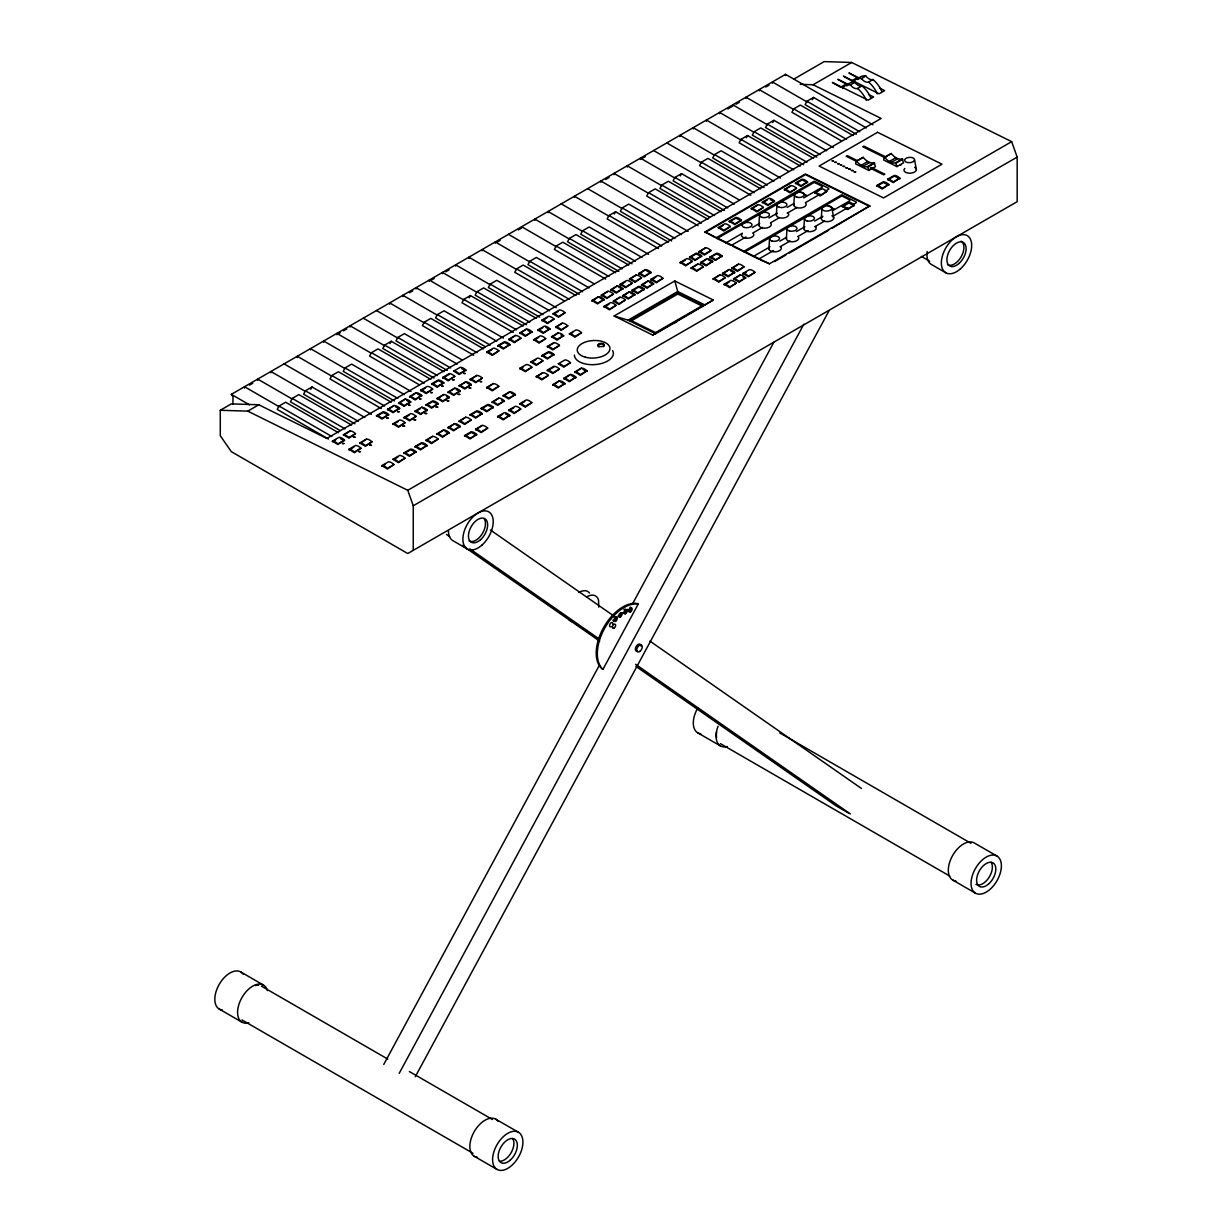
<?xml version="1.0" encoding="UTF-8"?>
<svg xmlns="http://www.w3.org/2000/svg" width="1232" height="1232" viewBox="0 0 1232 1232"><rect width="100%" height="100%" fill="white"/><g stroke="black" fill="none" stroke-linecap="round" stroke-linejoin="round"><path stroke-width="1.5" d="M758.85 225.102L759.513 215.184M768.891 248.787L769.538 238.869M776.314 215.015L776.961 205.097M786.355 238.7L787.002 228.782M793.778 204.943L794.424 195.026M803.803 228.628L804.465 218.711M821.267 218.541L821.929 208.624M598.737 607.114L598.536 600.046A17.125 9.887 -60 0 0 586.571 596.996M856.009 160.899L855.655 163.902L868.853 170.447L875.459 166.628L874.166 162.793A14.168 8.177 60 0 1 869.746 162.47L867.821 161.5A14.168 8.177 60 0 1 863.17 157.342L856.548 161.161A14.168 8.177 60 0 0 861.199 165.319L863.139 166.289A14.168 8.177 60 0 0 867.559 166.613L868.853 170.447M884.099 157.065L883.744 160.068L896.942 166.613L903.549 162.793L902.255 158.959A14.168 8.177 60 0 1 897.851 158.635L895.91 157.665A14.168 8.177 60 0 1 891.26 153.507L884.638 157.326A14.168 8.177 60 0 0 889.288 161.484L891.229 162.455A14.168 8.177 60 0 0 895.649 162.778L896.942 166.613M338.415 432.678L285.639 402.217L279.048 406.021L277.215 409.424L328.497 439.039M351.613 425.071L298.837 394.594L292.246 398.413L290.413 401.801L340.032 430.461M364.811 417.448L312.035 386.971L305.444 390.79L303.611 394.194L354.893 423.793M310.818 389.25L312.035 386.971M391.206 402.202L338.43 371.741L331.839 375.544L330.007 378.948L381.289 408.547M404.404 394.594L351.628 364.118L345.037 367.921L343.204 371.325L394.486 400.939M430.8 379.348L378.024 348.887L371.433 352.691L369.6 356.094L419.219 384.738M443.997 371.725L391.222 341.264L384.63 345.068L382.798 348.471L434.08 378.07M390.005 343.528L391.222 341.264M457.195 364.102L404.419 333.641L397.813 337.445L395.996 340.848L447.278 370.462M483.591 348.872L430.815 318.395L424.208 322.214L422.391 325.618L473.658 355.216M496.789 341.249L444.013 310.787L437.406 314.591L435.589 317.995L485.208 346.639M523.184 326.018L470.408 295.541L463.802 299.361L461.985 302.749L513.251 332.363M469.192 297.805L470.408 295.541M536.382 318.395L483.606 287.918L477 291.738L475.167 295.141L526.449 324.74M549.58 310.772L496.804 280.311L490.197 284.115L488.365 287.518L539.647 317.117M575.96 295.541L523.2 265.065L516.593 268.884L514.76 272.272L564.395 300.931M589.158 287.918L536.397 257.442L529.791 261.261L527.958 264.664L579.24 294.263M615.553 272.672L562.793 242.211L556.186 246.015L554.354 249.418L605.636 279.033M628.751 265.065L575.991 234.588L569.384 238.392L567.552 241.795L618.834 271.41M641.949 257.442L589.173 226.965L582.582 230.784L580.749 234.188L632.031 263.787M668.345 242.196L615.569 211.735L608.978 215.538L607.145 218.942L658.427 248.541M614.352 213.998L615.569 211.735M681.542 234.573L628.767 204.112L622.175 207.915L620.343 211.319L671.625 240.933M707.938 219.342L655.162 188.881L648.571 192.685L646.738 196.088L698.02 225.687M721.136 211.719L668.36 181.258L661.769 185.062L659.936 188.465L709.555 217.109M734.334 204.096L681.558 173.635L674.967 177.439L673.134 180.842L724.416 210.456M680.341 175.899L681.558 173.635M760.729 188.866L707.953 158.389L701.362 162.208L699.53 165.612L750.812 195.21M773.927 181.243L721.151 150.781L714.56 154.585L712.727 157.989L764.009 187.587M800.323 166.012L747.547 135.535L740.956 139.355L739.123 142.743L788.742 171.402M746.33 137.799L747.547 135.535M813.52 158.389L760.745 127.912L754.153 131.732L752.321 135.135L803.603 164.734M826.718 150.766L773.942 120.305L767.336 124.109L765.519 127.512L816.801 157.111M772.726 122.569L773.942 120.305M853.114 135.535L800.338 105.059L793.731 108.863L791.914 112.266L841.533 140.925M866.312 127.912L813.536 97.436L806.929 101.255L805.112 104.658L856.379 134.257M812.319 99.715L813.536 97.436M383.753 1064.463L599.322 665.342M628.551 611.226L630.384 607.853M632.216 604.465L773.804 342.342M602.956 669.361L638.191 604.111L637.083 603.48A37.668 21.745 -60 0 0 603.126 628.428A37.668 21.745 -60 0 0 601.847 668.714L602.956 669.361A37.668 21.745 -60 0 1 604.234 629.059A37.668 21.745 -60 0 1 638.191 604.111M399.183 1073.38L803.849 324.185M415.307 1076.706L829.121 310.603M657.257 332.825L713.297 300.007L674.797 280.958L614.137 315.977L652.637 335.027L655.609 333.78L628.104 320.166L614.137 315.977M232.956 404.219L232.956 396.581L231.308 394.348L785.585 74.336L872.918 124.755M249.449 385.139L252.745 383.244M340.186 332.763L336.875 334.673L336.875 333.395L371.479 353.368M343.482 330.854L346.777 328.944M409.471 292.754L412.766 290.86M430.907 280.372L434.203 278.478M445.753 271.81L449.064 269.9M496.896 242.288L500.192 240.379M518.349 229.907L521.644 227.997L521.644 226.719L556.248 246.693M605.774 179.425L609.07 177.516M645.368 156.556L640.409 159.421L640.409 158.143L675.013 178.116M727.85 108.94L732.794 106.091M736.089 104.181L739.4 102.271M765.796 87.041L769.091 85.131M793.624 79.248L824.177 61.6L851.682 62.478L1011.672 141.649L1017.17 157.095L1017.17 201.678L407.746 553.522L231.308 451.651L220.282 435.728L220.282 410.271L231.308 403.896L258.797 404.774L326.865 438.453L881.157 118.441L813.089 84.762L800.246 84.346M220.282 410.271L247.771 411.134L258.797 404.774M813.089 84.762L851.682 62.478M842.519 88.473A19.496 11.257 60 0 1 850.403 84.946L854.823 82.405A8.947 5.159 60 0 0 861.938 85.917A19.496 11.257 60 0 1 870.747 97.713M853.545 82.113A19.496 11.257 60 0 1 861.43 78.586L865.85 76.03A8.947 5.159 60 0 0 872.964 79.556A19.496 11.257 60 0 1 881.773 91.353M850.403 84.946A8.947 5.159 60 0 0 857.518 88.473L861.938 85.917M861.43 78.586A8.947 5.159 60 0 0 868.56 82.097L872.964 79.556M332.378 441.133L339 437.314A10.133 5.852 60 0 1 344.498 440.024L337.922 444.506L332.378 441.133A10.133 5.852 60 0 1 337.876 443.859L344.498 440.024M343.405 434.757L350.027 430.938A10.133 5.852 60 0 1 355.524 433.664L348.949 438.145L343.405 434.757A10.133 5.852 60 0 1 348.902 437.483L355.524 433.664M376.499 415.661L383.106 411.842A10.133 5.852 60 0 1 388.604 414.568L382.028 419.034L376.499 415.661A10.133 5.852 60 0 1 381.997 418.387L388.604 414.568M387.526 409.301L394.132 405.482A10.133 5.852 60 0 1 399.63 408.192L393.054 412.674L387.526 409.301A10.133 5.852 60 0 1 393.023 412.012L399.63 408.192M398.552 402.926L405.159 399.106A10.133 5.852 60 0 1 410.672 401.832L404.081 406.314L398.552 402.926A10.133 5.852 60 0 1 404.05 405.651L410.672 401.832M409.578 396.565L416.185 392.746A10.133 5.852 60 0 1 421.698 395.457L415.122 399.938L409.578 396.565A10.133 5.852 60 0 1 415.076 399.276L421.698 395.457M420.605 390.19L427.227 386.371A10.133 5.852 60 0 1 432.725 389.096L426.149 393.578L420.605 390.19A10.133 5.852 60 0 1 426.103 392.916L432.725 389.096M431.631 383.83L438.253 380.01A10.133 5.852 60 0 1 443.751 382.736L437.175 387.202L431.631 383.83A10.133 5.852 60 0 1 437.129 386.555L443.751 382.736M442.658 377.454L449.28 373.635A10.133 5.852 60 0 1 454.777 376.361L448.202 380.842L442.658 377.454A10.133 5.852 60 0 1 448.155 380.18L454.777 376.361M453.684 371.094L460.306 367.275A10.133 5.852 60 0 1 465.804 370L459.228 374.466L453.684 371.094A10.133 5.852 60 0 1 459.182 373.82L465.804 370M486.763 351.998L493.385 348.179A10.133 5.852 60 0 1 498.883 350.889L492.307 355.37L486.763 351.998A10.133 5.852 60 0 1 492.276 354.708L498.883 350.889M497.805 345.622L504.412 341.803A10.133 5.852 60 0 1 509.909 344.529L503.334 349.01L497.805 345.622A10.133 5.852 60 0 1 503.303 348.348L509.909 344.529M508.831 339.262L515.438 335.443A10.133 5.852 60 0 1 520.936 338.169L514.36 342.635L508.831 339.262A10.133 5.852 60 0 1 514.329 341.988L520.936 338.169M519.858 332.886L526.464 329.067A10.133 5.852 60 0 1 531.978 331.793L525.386 336.274L519.858 332.886A10.133 5.852 60 0 1 525.356 335.612L531.978 331.793M541.911 320.166L548.533 316.331A10.133 5.852 60 0 1 554.03 319.057L547.455 323.539L541.911 320.166A10.133 5.852 60 0 1 547.408 322.876L554.03 319.057M552.937 313.79L559.559 309.971A10.133 5.852 60 0 1 565.057 312.697L558.481 317.178L552.937 313.79A10.133 5.852 60 0 1 558.435 316.516L565.057 312.697M332.424 441.78L335.735 439.87M343.451 435.42L350.027 430.938M376.53 416.324L383.152 412.504L388.65 415.215M387.556 409.948L394.132 405.482M398.583 403.588L405.159 399.106M409.609 397.212L416.185 392.746M420.636 390.852L425.61 387.988M431.677 384.492L438.284 380.673L443.782 383.383M442.704 378.116L449.31 374.297M486.809 352.645L491.768 349.78M497.836 346.284L504.458 342.465L509.956 345.191M508.862 339.924L515.438 335.443M519.889 333.549L526.464 329.067M541.957 320.813L546.916 317.948M554.631 313.498L557.942 311.588M714.375 237.191L705.027 231.924L805.374 173.989L869.807 205.867L832 228.367M705.058 232.586L805.42 174.636L869.838 206.529M537.753 329.93L544.375 326.11A10.133 5.852 60 0 1 549.872 328.836L543.297 333.302L537.753 329.93A10.133 5.852 60 0 1 543.25 332.655L549.872 328.836M537.799 330.592L542.758 327.727M591.961 300.516L598.583 296.696A10.133 5.852 60 0 1 604.08 299.422L597.505 303.904L591.961 300.516A10.133 5.852 60 0 1 597.458 303.241L604.08 299.422M601.339 295.11L607.946 291.291A10.133 5.852 60 0 1 613.444 294.017L606.868 298.483L601.339 295.11A10.133 5.852 60 0 1 606.837 297.836L613.444 294.017M610.702 289.689L617.324 285.87A10.133 5.852 60 0 1 622.822 288.596L616.246 293.077L610.702 289.689A10.133 5.852 60 0 1 616.2 292.415L622.822 288.596M620.081 284.284L626.703 280.465A10.133 5.852 60 0 1 632.201 283.191L625.625 287.672L620.081 284.284A10.133 5.852 60 0 1 625.579 287.01L632.201 283.191M629.46 278.879L636.066 275.059A10.133 5.852 60 0 1 641.564 277.77L634.988 282.251L629.46 278.879A10.133 5.852 60 0 1 634.957 281.589L641.564 277.77M638.823 273.458L645.445 269.639A10.133 5.852 60 0 1 650.943 272.364L644.367 276.846L638.823 273.458A10.133 5.852 60 0 1 644.321 276.184L650.943 272.364M718.225 227.612L724.847 223.793A10.133 5.852 60 0 1 730.345 226.519L723.769 231L718.225 227.612A10.133 5.852 60 0 1 723.723 230.338L730.345 226.519M729.252 221.252L735.874 217.433A10.133 5.852 60 0 1 741.371 220.158L734.796 224.624L729.252 221.252A10.133 5.852 60 0 1 734.749 223.978L741.371 220.158M751.304 208.516L757.926 204.697A10.133 5.852 60 0 1 763.424 207.423L756.848 211.904L751.304 208.516A10.133 5.852 60 0 1 756.818 211.242L763.424 207.423M762.346 202.156L768.953 198.337A10.133 5.852 60 0 1 774.451 201.047L767.875 205.528L762.346 202.156A10.133 5.852 60 0 1 767.844 204.866L774.451 201.047M784.399 189.42L791.006 185.601A10.133 5.852 60 0 1 796.519 188.311L789.928 192.793L784.399 189.42A10.133 5.852 60 0 1 789.897 192.146L796.519 188.311M795.425 183.044L802.032 179.225A10.133 5.852 60 0 1 807.545 181.951L800.969 186.432L795.425 183.044A10.133 5.852 60 0 1 800.923 185.77L807.545 181.951M591.991 301.178L598.583 296.696M601.37 295.772L607.946 291.291M610.749 290.352L617.324 285.87M620.112 284.946L625.086 282.082M629.49 279.525L636.066 275.059M638.869 274.12L645.445 269.639M719.919 227.319L723.23 225.41M729.298 221.914L735.904 218.095L741.418 220.805M751.351 209.178L757.926 204.697M762.377 202.803L767.336 199.938M784.43 190.082L791.006 185.601M795.456 183.707L802.078 179.887L807.576 182.613M533.61 339.693L540.217 335.874A10.133 5.852 60 0 1 545.714 338.6L539.139 343.081L533.61 339.693A10.133 5.852 60 0 1 539.108 342.419L545.714 338.6M555.663 326.957L562.269 323.138A10.133 5.852 60 0 1 567.783 325.864L561.191 330.345L555.663 326.957A10.133 5.852 60 0 1 561.161 329.683L567.783 325.864M533.641 340.355L538.6 337.491M555.694 327.62L562.269 323.138M348.887 449.295L355.494 445.476A10.133 5.852 60 0 1 360.991 448.202L354.416 452.668L348.887 449.295A10.133 5.852 60 0 1 354.385 452.021L360.991 448.202M359.913 442.935L366.52 439.1A10.133 5.852 60 0 1 372.018 441.826L365.442 446.307L359.913 442.935A10.133 5.852 60 0 1 365.411 445.645L372.018 441.826M392.993 423.823L399.615 420.004A10.133 5.852 60 0 1 405.112 422.73L398.537 427.211L392.993 423.823A10.133 5.852 60 0 1 398.49 426.549L405.112 422.73M404.019 417.463L410.641 413.644A10.133 5.852 60 0 1 416.139 416.354L409.563 420.836L404.019 417.463A10.133 5.852 60 0 1 409.517 420.189L416.139 416.354M415.045 411.088L421.667 407.268A10.133 5.852 60 0 1 427.165 409.994L420.589 414.476L415.045 411.088A10.133 5.852 60 0 1 420.543 413.813L427.165 409.994M426.072 404.727L432.694 400.908A10.133 5.852 60 0 1 438.192 403.634L431.616 408.1L426.072 404.727A10.133 5.852 60 0 1 431.57 407.453L438.192 403.634M437.098 398.367L443.72 394.533A10.133 5.852 60 0 1 449.218 397.258L442.642 401.74L437.098 398.367A10.133 5.852 60 0 1 442.596 401.078L449.218 397.258M448.125 391.992L454.747 388.172A10.133 5.852 60 0 1 460.244 390.898L453.669 395.38L448.125 391.992A10.133 5.852 60 0 1 453.638 394.717L460.244 390.898M459.166 385.631L465.773 381.812A10.133 5.852 60 0 1 471.271 384.523L464.695 389.004L459.166 385.631A10.133 5.852 60 0 1 464.664 388.342L471.271 384.523M470.193 379.256L476.799 375.437A10.133 5.852 60 0 1 482.297 378.162L475.721 382.644L470.193 379.256A10.133 5.852 60 0 1 475.691 381.982L482.297 378.162M348.918 449.957L353.877 447.093M359.944 443.582L366.52 439.1M393.039 424.486L397.998 421.621M404.065 418.125L409.024 415.246M415.092 411.75L420.05 408.885M426.118 405.39L432.725 401.57L438.238 404.281M437.144 399.014L443.72 394.533M448.171 392.654L454.747 388.172M459.197 386.278L465.773 381.812M470.224 379.918L476.799 375.437M717.024 238.5L798.028 192.331M551.505 336.736L558.127 332.917A10.133 5.852 60 0 1 563.625 335.628L557.049 340.109L551.505 336.736A10.133 5.852 60 0 1 557.003 339.447L563.625 335.628M603.957 306.445L610.579 302.625A10.133 5.852 60 0 1 616.077 305.351L609.501 309.833L603.957 306.445A10.133 5.852 60 0 1 609.455 309.17L616.077 305.351M613.336 301.039L619.958 297.22A10.133 5.852 60 0 1 625.456 299.93L618.88 304.412L613.336 301.039A10.133 5.852 60 0 1 618.834 303.765L625.456 299.93M622.714 295.618L629.321 291.799A10.133 5.852 60 0 1 634.819 294.525L628.243 299.006L622.714 295.618A10.133 5.852 60 0 1 628.212 298.344L634.819 294.525M632.078 290.213L638.7 286.394A10.133 5.852 60 0 1 644.197 289.12L637.622 293.586L632.078 290.213A10.133 5.852 60 0 1 637.575 292.939L644.197 289.12M641.456 284.808L648.078 280.988A10.133 5.852 60 0 1 653.576 283.699L647 288.18L641.456 284.808A10.133 5.852 60 0 1 646.954 287.518L653.576 283.699M650.835 279.387L657.441 275.568A10.133 5.852 60 0 1 662.939 278.293L656.363 282.775L650.835 279.387A10.133 5.852 60 0 1 656.333 282.113L662.939 278.293M680.156 262.462L686.763 258.628A10.133 5.852 60 0 1 692.276 261.353L685.7 265.835L680.156 262.462A10.133 5.852 60 0 1 685.654 265.173L692.276 261.353M689.535 257.041L696.142 253.222A10.133 5.852 60 0 1 701.639 255.948L695.064 260.429L689.535 257.041A10.133 5.852 60 0 1 695.033 259.767L701.639 255.948M698.898 251.636L705.52 247.817A10.133 5.852 60 0 1 711.018 250.527L704.442 255.009L698.898 251.636A10.133 5.852 60 0 1 704.396 254.346L711.018 250.527M856.548 161.161L863.17 157.342M551.551 337.383L558.127 332.917M604.003 307.107L608.962 304.242M613.367 301.701L619.958 297.22M622.745 296.281L629.321 291.799M632.124 290.875L638.73 287.056L644.244 289.766M641.502 285.454L648.078 280.988M650.866 280.049L655.824 277.185M680.187 263.109L685.161 260.245M689.566 257.704L696.188 253.884L701.686 256.61M698.944 252.283L705.52 247.817M805.728 196.134L806.837 195.503L798.967 191.237L815.353 181.735L814.26 181.181L715.931 237.961L731.192 245.507L746.022 236.944M725.833 242.858L742.403 233.279M752.352 227.55L758.974 223.716M768.922 217.972L777.207 213.198M787.156 207.453L793.778 203.619M803.726 197.89L821.96 187.356A1.648 0.878 -3.4 0 0 821.96 186.171L814.799 182.644L815.907 181.997L828.428 188.188A1.663 0.893 -3.4 0 1 828.412 189.374L825.117 191.283M547.347 346.5L553.969 342.681A10.133 5.852 60 0 1 559.467 345.407L552.891 349.888L547.347 346.5A10.133 5.852 60 0 1 552.86 349.226L559.467 345.407M569.415 333.764L576.022 329.945A10.133 5.852 60 0 1 581.519 332.671L574.944 337.152L569.415 333.764A10.133 5.852 60 0 1 574.913 336.49L581.519 332.671M861.199 165.319L867.821 161.5M814.675 192.577L821.282 188.758A10.133 5.852 60 0 1 826.795 191.484L820.204 195.95L814.675 192.577A10.133 5.852 60 0 1 820.173 195.303L826.795 191.484M547.393 347.162L553.969 342.681M569.446 334.426L572.757 332.517M814.706 193.239L821.282 188.758M863.139 166.289L869.746 162.47M691.152 267.898L697.774 264.079A10.133 5.852 60 0 1 703.272 266.805L696.696 271.271L691.152 267.898A10.133 5.852 60 0 1 696.65 270.624L703.272 266.805M700.531 262.493L707.137 258.674A10.133 5.852 60 0 1 712.65 261.384L706.059 265.866L700.531 262.493A10.133 5.852 60 0 1 706.028 265.203L712.65 261.384M709.894 257.072L716.516 253.253A10.133 5.852 60 0 1 722.014 255.979L715.438 260.46L709.894 257.072A10.133 5.852 60 0 1 715.407 259.798L722.014 255.979M691.198 268.561L697.774 264.079M700.561 263.14L707.137 258.674M709.94 257.734L716.562 253.915L722.06 256.641M752.613 233.141L762.5 227.427M770.739 222.669L778.978 217.925M787.217 213.167L797.104 207.453M820.173 194.132L805.343 202.695A6.237 3.342 -3.4 0 1 800.8 207.946A6.237 3.342 -3.4 0 1 793.978 204.065M867.559 166.613L874.166 162.793M868.098 166.874L874.72 163.055M884.638 157.326L891.26 153.507M486.686 387.418L493.308 383.599A10.133 5.852 60 0 1 498.806 386.324L492.23 390.806L486.686 387.418A10.133 5.852 60 0 1 492.184 390.144L498.806 386.324M519.765 368.322L526.387 364.503A10.133 5.852 60 0 1 531.885 367.228L525.309 371.71L519.765 368.322A10.133 5.852 60 0 1 525.263 371.048L531.885 367.228M530.792 361.962L537.414 358.142A10.133 5.852 60 0 1 542.912 360.853L536.336 365.334L530.792 361.962A10.133 5.852 60 0 1 536.305 364.672L542.912 360.853M541.834 355.586L548.44 351.767A10.133 5.852 60 0 1 553.938 354.493L547.362 358.974L541.834 355.586A10.133 5.852 60 0 1 547.331 358.312L553.938 354.493M486.732 388.08L493.308 383.599M519.812 368.984L523.123 367.074M532.486 361.654L535.797 359.744M541.864 356.248L548.486 352.429L553.984 355.155M889.288 161.484L895.91 157.665M891.229 162.455L897.851 158.635M895.649 162.778L902.255 158.959M896.188 163.04L902.81 159.221M743.435 251.559L841.764 194.795L842.857 195.334L826.456 204.851L834.326 209.101L833.232 209.748M744.528 252.113L825.532 205.929M628.104 320.166L677.723 291.522L705.228 305.12M630.307 320.074L677.723 292.692L703.025 305.213L655.609 332.594L630.307 320.074L630.384 321.398L677.8 294.017L703.102 306.537M900.253 165.288L901.347 164.657M381.874 465.619L388.496 461.8A10.133 5.852 60 0 1 393.994 464.526L387.418 469.007L381.874 465.619A10.133 5.852 60 0 1 387.387 468.345L393.994 464.526M392.916 459.259L399.522 455.44A10.133 5.852 60 0 1 405.02 458.165L398.444 462.631L392.916 459.259A10.133 5.852 60 0 1 398.413 461.985L405.02 458.165M403.942 452.899L410.549 449.064A10.133 5.852 60 0 1 416.046 451.79L409.471 456.271L403.942 452.899A10.133 5.852 60 0 1 409.44 455.609L416.046 451.79M414.968 446.523L421.575 442.704A10.133 5.852 60 0 1 427.073 445.43L420.497 449.911L414.968 446.523A10.133 5.852 60 0 1 420.466 449.249L427.073 445.43M425.995 440.163L432.601 436.344A10.133 5.852 60 0 1 438.115 439.054L431.523 443.535L425.995 440.163A10.133 5.852 60 0 1 431.493 442.873L438.115 439.054M437.021 433.787L443.643 429.968A10.133 5.852 60 0 1 449.141 432.694L442.565 437.175L437.021 433.787A10.133 5.852 60 0 1 442.519 436.513L449.141 432.694M448.048 427.427L454.67 423.608A10.133 5.852 60 0 1 460.167 426.318L453.592 430.8L448.048 427.427A10.133 5.852 60 0 1 453.545 430.153L460.167 426.318M459.074 421.051L465.696 417.232A10.133 5.852 60 0 1 471.194 419.958L464.618 424.439L459.074 421.051A10.133 5.852 60 0 1 464.572 423.777L471.194 419.958M470.1 414.691L476.722 410.872A10.133 5.852 60 0 1 482.22 413.598L475.644 418.064L470.1 414.691A10.133 5.852 60 0 1 475.598 417.417L482.22 413.598M481.127 408.316L487.749 404.496A10.133 5.852 60 0 1 493.247 407.222L486.671 411.704L481.127 408.316A10.133 5.852 60 0 1 486.625 411.041L493.247 407.222M492.153 401.955L498.775 398.136A10.133 5.852 60 0 1 504.273 400.862L497.697 405.343L492.153 401.955A10.133 5.852 60 0 1 497.651 404.681L504.273 400.862M503.18 395.595L509.802 391.776A10.133 5.852 60 0 1 515.299 394.486L508.724 398.968L503.18 395.595A10.133 5.852 60 0 1 508.693 398.306L515.299 394.486M536.274 376.484L542.881 372.665A10.133 5.852 60 0 1 548.394 375.39L541.803 379.872L536.274 376.484A10.133 5.852 60 0 1 541.772 379.21L548.394 375.39M547.301 370.124L553.907 366.304A10.133 5.852 60 0 1 559.42 369.03L552.845 373.496L547.301 370.124A10.133 5.852 60 0 1 552.798 372.849L559.42 369.03M558.327 363.748L564.949 359.929A10.133 5.852 60 0 1 570.447 362.655L563.871 367.136L558.327 363.748A10.133 5.852 60 0 1 563.825 366.474L570.447 362.655M381.92 466.281L385.231 464.372M394.594 458.966L397.905 457.057M403.973 453.545L410.595 449.726L416.093 452.452M414.999 447.185L421.621 443.366L427.119 446.076M426.026 440.81L432.601 436.344M437.052 434.449L443.643 429.968M448.094 428.089L454.67 423.608M459.12 421.714L465.696 417.232M470.147 415.353L476.753 411.534L482.266 414.245M481.173 408.978L487.78 405.159L493.293 407.884M492.199 402.618L498.775 398.136M503.226 396.242L509.802 391.776M536.305 377.146L542.881 372.665M547.331 370.786L553.953 366.967M713.159 278.786L719.765 274.967A10.133 5.852 60 0 1 725.263 277.693L718.687 282.159L713.159 278.786A10.133 5.852 60 0 1 718.656 281.512L725.263 277.693M722.522 273.381L729.144 269.546A10.133 5.852 60 0 1 734.642 272.272L728.066 276.753L722.522 273.381A10.133 5.852 60 0 1 728.02 276.091L734.642 272.272M731.9 267.96L738.522 264.141A10.133 5.852 60 0 1 744.02 266.867L737.444 271.348L731.9 267.96A10.133 5.852 60 0 1 737.398 270.686L744.02 266.867M713.189 279.448L719.765 274.967M722.568 274.028L729.144 269.546M731.947 268.622L738.522 264.141M753.322 256.456L769.908 246.893M779.841 241.149L786.478 237.329M796.411 231.585L804.712 226.796M814.645 221.067L822.93 216.278M832.878 210.533L849.449 200.97A1.648 0.878 -3.4 0 0 849.449 199.784L842.303 196.242L843.412 195.611L855.917 201.802A1.663 0.893 -3.4 0 1 855.917 202.987L852.621 204.882M876.645 185.601L883.252 181.782A10.133 5.852 60 0 1 888.765 184.507L882.174 188.989L876.645 185.601A10.133 5.852 60 0 1 882.143 188.327L888.765 184.507M887.671 179.241L894.293 175.421A10.133 5.852 60 0 1 899.791 178.132L893.215 182.613L887.671 179.241A10.133 5.852 60 0 1 893.169 181.951L899.791 178.132M842.164 206.191L848.786 202.371A10.133 5.852 60 0 1 854.284 205.082L847.708 209.563L842.164 206.191A10.133 5.852 60 0 1 847.678 208.901L854.284 205.082M876.676 186.263L883.298 182.444L888.796 185.17M887.702 179.887L894.324 176.068L899.822 178.794M842.211 206.837L848.833 203.018L854.33 205.744M773.527 250.558L758.696 259.12L732.717 246.261M780.118 246.754L790.005 241.041M798.244 236.282L808.13 230.569M814.722 226.765L824.608 221.067M832.847 216.308L847.678 207.746M724.154 284.222L730.776 280.403A10.133 5.852 60 0 1 736.274 283.129L729.698 287.61L724.154 284.222A10.133 5.852 60 0 1 729.652 286.948L736.274 283.129M733.533 278.817L740.139 274.998A10.133 5.852 60 0 1 745.637 277.724L739.061 282.19L733.533 278.817A10.133 5.852 60 0 1 739.031 281.543L745.637 277.724M742.896 273.412L749.518 269.592A10.133 5.852 60 0 1 755.016 272.303L748.44 276.784L742.896 273.412A10.133 5.852 60 0 1 748.394 276.122L755.016 272.303M724.185 284.885L729.159 282.02M733.564 279.479L740.139 274.998M742.942 274.058L746.253 272.149M464.541 435.589L471.163 431.77A10.133 5.852 60 0 1 476.661 434.496L470.085 438.962L464.541 435.589A10.133 5.852 60 0 1 470.054 438.315L476.661 434.496M475.567 429.229L482.189 425.41A10.133 5.852 60 0 1 487.687 428.12L481.111 432.601L475.567 429.229A10.133 5.852 60 0 1 481.081 431.939L487.687 428.12M497.636 416.493L504.242 412.674A10.133 5.852 60 0 1 509.74 415.384L503.164 419.866L497.636 416.493A10.133 5.852 60 0 1 503.133 419.203L509.74 415.384M508.662 410.117L515.269 406.298A10.133 5.852 60 0 1 520.782 409.024L514.191 413.505L508.662 410.117A10.133 5.852 60 0 1 514.16 412.843L520.782 409.024M519.688 403.757L526.31 399.938A10.133 5.852 60 0 1 531.808 402.664L525.232 407.13L519.688 403.757A10.133 5.852 60 0 1 525.186 406.483L531.808 402.664M552.768 384.661L559.39 380.827A10.133 5.852 60 0 1 564.887 383.552L558.312 388.034L552.768 384.661A10.133 5.852 60 0 1 558.265 387.372L564.887 383.552M563.794 378.286L570.416 374.466A10.133 5.852 60 0 1 575.914 377.192L569.338 381.674L563.794 378.286A10.133 5.852 60 0 1 569.292 381.011L575.914 377.192M574.82 371.925L581.442 368.106A10.133 5.852 60 0 1 586.94 370.817L580.364 375.298L574.82 371.925A10.133 5.852 60 0 1 580.318 374.636L586.94 370.817M464.587 436.251L471.209 432.432L476.707 435.142M475.614 429.876L482.189 425.41M497.666 417.14L502.625 414.275M508.693 410.78L513.667 407.915M521.382 403.465L524.693 401.54M552.814 385.308L559.39 380.827M563.84 378.948L570.416 374.466M574.867 372.572L581.442 368.106M705.027 231.924L769.446 263.802L869.807 205.867M774.42 261.615L785.939 254.962M789.235 253.068L828.705 230.261M652.637 335.027L713.297 300.007M673.673 323.523L676.938 321.644M247.771 411.134L407.761 490.305L1011.672 141.649M413.259 550.334L413.259 505.767L1017.17 157.095M859.12 77.986L848.91 72.919L857.149 77.693L851.635 80.865L843.396 76.107L879.14 93.801L884.653 90.614L879.54 88.088M848.093 84.346L837.883 79.295L846.122 84.053L840.609 87.241L832.37 82.467L868.113 100.162L873.627 96.989L868.514 94.448M886.024 157.065L863.878 146.1L862.77 146.747L884.915 157.696M857.549 160.714L847.339 155.663L846.23 156.295L856.456 161.346M871.178 167.46L884.807 174.205L883.698 174.836L870.085 168.091M770.37 199.676L774.497 201.709M760.236 259.875L769.446 263.802M708.554 259.998L712.681 262.046M730.561 270.886L734.688 272.934M742.927 277.015L745.683 278.37M646.862 270.978L650.989 273.027M649.48 282.313L653.607 284.361M618.741 287.21L622.868 289.258M630.738 293.139L634.865 295.187M599.984 298.036L604.111 300.084M545.791 327.45L549.919 329.483M560.914 334.935L563.655 336.29M527.881 330.407L532.008 332.455M582.859 369.446L586.986 371.479M571.833 375.806L575.96 377.839M560.806 382.166L564.918 384.215M461.723 368.614L465.85 370.647M511.218 393.1L515.346 395.149M467.19 383.137L471.317 385.185M501.563 400.154L504.319 401.509M456.163 389.512L460.291 391.545M505.659 414.014L509.786 416.046M446.508 396.565L449.264 397.921M417.602 394.086L421.729 396.119M406.575 400.446L410.703 402.494M427.211 410.656L421.667 407.268M456.071 424.948L460.198 426.98M395.549 406.806L399.676 408.855M445.045 431.308L449.172 433.356M340.417 438.654L344.544 440.686M806.929 101.255L859.705 131.716M806.991 101.933L772.387 81.959L772.387 83.222M793.731 108.863L846.507 139.339M793.793 109.556L759.189 89.566L759.189 90.845M833.325 147.609L745.991 97.189L745.991 98.468M767.336 124.109L820.112 154.57M732.794 104.812L767.397 124.786M754.153 131.732L806.914 162.193M754.2 132.409L719.596 112.435L719.596 113.698M740.956 139.355L793.716 169.816M741.002 140.032L706.398 120.043L706.398 121.321M921.397 256.441L929.667 261.215M945.791 272.765L931.346 264.433A21.437 12.382 -60 0 1 927.142 251.436M780.534 178.086L693.2 127.666L693.2 128.944M714.56 154.585L767.32 185.062M714.606 155.263L680.002 135.289L680.002 136.567M701.362 162.208L754.123 192.669M666.805 142.912L701.408 162.886M653.607 150.52L739.292 200M674.967 177.439L727.742 207.915M661.769 185.062L714.545 215.538M661.815 185.739L627.227 165.766L627.227 167.044M648.571 192.685L701.347 223.146M648.617 193.362L614.029 173.389L614.029 174.651M688.149 231.416L600.831 181.012L600.831 182.274M622.175 207.915L674.951 238.392M587.633 188.619L622.222 208.608M608.978 215.538L661.753 246.015M609.039 216.216L574.435 196.242L574.435 197.52M561.238 203.865L648.556 254.285M582.582 230.784L635.358 261.246M582.644 231.462L548.04 211.488L548.04 212.751M569.384 238.392L622.16 268.869M569.446 239.085L534.842 219.096L534.842 220.374M556.186 246.015L608.962 276.492M508.446 234.342L594.117 283.807M529.791 261.261L582.567 291.722M529.852 261.939L495.249 241.965L495.249 243.228M516.593 268.884L569.369 299.345M516.655 269.562L482.051 249.572L482.051 250.851M556.186 307.615L468.853 257.195L468.853 258.474M490.197 284.115L542.973 314.591M490.259 284.792L455.655 264.818L455.655 266.097M477 291.738L529.775 322.199M477.061 292.415L442.457 272.441L442.457 273.704M463.802 299.361L516.578 329.822M463.863 300.038L429.26 280.049L429.26 281.327M503.395 338.092L416.062 287.672L416.062 288.95M437.406 314.591L490.182 345.068M437.468 315.269L402.864 295.295L402.864 296.573M424.208 322.214L476.984 352.675M424.27 322.892L389.666 302.918L389.666 304.181M376.468 310.541L462.154 360.006M397.813 337.445L450.589 367.921M363.271 318.149L397.874 338.138M384.63 345.068L437.391 375.544M384.677 345.745L350.073 325.772L350.073 327.05M371.433 352.691L424.193 383.152M411.011 391.422L323.677 341.018L323.677 342.28M345.037 367.921L397.797 398.398M345.083 368.614L310.479 348.625L310.479 349.903M331.839 375.544L384.6 406.021M331.885 376.222L297.282 356.248L297.282 357.526M284.084 363.871L371.417 414.291M305.444 390.79L358.219 421.252M305.49 391.468L270.886 371.494L270.886 372.757M292.246 398.413L345.022 428.875M292.292 399.091L257.704 379.102L257.704 380.38M279.048 406.021L331.824 436.498M279.094 406.699L244.506 386.725L244.506 388.003M231.308 394.348L249.434 404.804M467.328 549.01L452.883 540.663A21.437 12.382 -60 0 1 448.433 530.853M996.95 856.04A21.437 12.382 -60 0 0 971.571 878.539A21.437 12.382 -60 0 0 990.143 889.258A21.437 12.382 -60 0 0 996.95 856.04L974.204 842.919A21.437 12.382 -60 0 0 951.443 857.78A21.437 12.382 -60 0 0 955.893 881.034M779.81 732.932L970.939 843.289M848.771 813.197L836.42 806.067L635.928 666.404M720.427 743.666L949.78 876.091M697.743 732.824L720.489 745.961M952.752 880.064L975.498 893.185M240.717 971.925L263.463 985.061M495.726 1119.164L518.472 1132.285A21.437 12.382 -60 0 1 511.68 1165.503A21.437 12.382 -60 0 1 493.108 1154.784A21.437 12.382 -60 0 1 518.472 1132.285M261.446 986.139L387.757 1059.073M409.363 1071.547L492.461 1119.518M241.949 1019.911L472.98 1153.291M219.265 1009.07L242.011 1022.19M474.289 1156.294L497.035 1169.43M490.444 530.022L616.739 618.002M649.88 641.087L861.43 788.465M469.823 548.841L599.276 639.023M635.589 664.31L850.28 813.89M446.492 534.426L449.649 536.628M462.277 545.422L599.63 641.102M407.761 490.305L413.259 505.767M674.797 280.958L677.723 291.522M914.56 159.806A4.99 2.664 -3.4 0 1 907.091 162.424A4.99 2.664 -3.4 0 1 907.091 157.804A4.99 2.664 -3.4 0 1 914.56 159.806L916.408 169.616M831.893 208.208A4.99 2.664 -3.4 0 1 824.408 210.841A4.99 2.664 -3.4 0 1 824.424 206.206A4.99 2.664 -3.4 0 1 831.893 208.208L833.725 218.018M677.723 292.692L677.8 294.017M655.609 332.594L655.686 333.918M785.585 74.336L785.585 75.614M484.176 518.826A13.583 7.839 -60 0 1 481.712 534.596A13.583 7.839 -60 0 1 469.069 540.94M255.27 985.6A19.496 11.257 -60 0 1 258.597 985.261M477.431 1157.264A21.437 12.382 -60 0 1 474.289 1131.53A21.437 12.382 -60 0 1 498.144 1121.397M512.62 1138.522A13.583 7.839 -60 0 1 511.095 1152.782A13.583 7.839 -60 0 1 499.514 1161.237M248.818 1022.806A21.437 12.382 -60 0 1 242.011 997.443A21.437 12.382 -60 0 1 267.39 990.636M222.407 1010.04A21.437 12.382 -60 0 1 219.265 984.306A21.437 12.382 -60 0 1 243.12 974.158M716.593 737.398A19.496 11.257 -60 0 1 716.593 731.854M991.098 862.277A13.583 7.839 -60 0 1 988.618 878.046A13.583 7.839 -60 0 1 975.99 884.391M727.28 746.561A21.437 12.382 -60 0 1 718.071 726.218M700.885 733.795A21.437 12.382 -60 0 1 697.743 708.061M961.114 241.179A13.583 7.839 -60 0 1 961.114 256.857A13.583 7.839 -60 0 1 947.547 264.695M637.391 651.127A3.896 2.248 -60 0 1 635.389 648.648A3.896 2.248 -60 0 1 638.345 644.321A3.896 2.248 -60 0 1 640.871 646.045M573.481 621.929A17.125 9.887 -60 0 1 568.922 619.604M578.855 592.546A17.125 9.887 -60 0 1 589.512 593.008M578.64 625.733A17.125 9.887 -60 0 1 576.638 624.07M611.257 626.549A2.341 1.355 -60 0 1 609.563 625.502A2.341 1.355 -60 0 1 611.442 622.637A2.341 1.355 -60 0 1 612.828 624.177M614.029 617.17A2.341 1.355 -60 0 1 616.062 617.294A2.341 1.355 -60 0 1 614.922 620.312A2.341 1.355 -60 0 1 612.889 620.173M625.517 609.116A2.341 1.355 -60 0 1 625.209 612.304A2.341 1.355 -60 0 1 622.776 612.581M623.916 609.563A2.341 1.355 -60 0 1 624.347 609.255M630.183 607.16A2.341 1.355 -60 0 1 630.846 609.378A2.341 1.355 -60 0 1 628.597 611.442A2.341 1.355 -60 0 1 627.935 609.224M620.897 612.935A2.341 1.355 -60 0 1 619.942 615.754A2.341 1.355 -60 0 1 617.879 616.154M815.445 226.472A6.237 3.342 -3.4 0 1 810.025 231.708A6.237 3.342 -3.4 0 1 804.65 226.919M797.982 236.544A6.237 3.342 -3.4 0 1 793.393 241.718A6.237 3.342 -3.4 0 1 786.57 237.838M753.645 233.803A6.237 3.342 -3.4 0 1 746.792 238.269A6.237 3.342 -3.4 0 1 742.234 233.479M916.192 168.753A6.237 3.342 -3.4 0 1 909.355 173.219A6.237 3.342 -3.4 0 1 904.781 168.43M914.575 167.321A6.237 3.342 -3.4 0 1 915.576 167.983M831.908 215.739A6.237 3.342 -3.4 0 1 832.262 220.235A6.237 3.342 -3.4 0 1 823.915 221.175A6.237 3.342 -3.4 0 1 822.114 216.847M780.518 246.631A6.237 3.342 -3.4 0 1 775.929 251.805A6.237 3.342 -3.4 0 1 769.107 247.909M770.477 222.946A6.237 3.342 -3.4 0 1 765.072 228.182A6.237 3.342 -3.4 0 1 759.682 223.392M787.941 212.859A6.237 3.342 -3.4 0 1 783.352 218.033A6.237 3.342 -3.4 0 1 776.53 214.137M857.518 88.473A19.496 11.257 60 0 1 866.327 100.269M846.923 85.932A19.496 11.257 60 0 1 854.823 82.405M612.704 350.72A19.496 10.426 -3.4 0 1 596.411 364.456A19.496 10.426 -3.4 0 1 574.42 355.032M598.875 346.916A3.126 1.663 -3.4 0 1 598.891 344.544A3.126 1.663 -3.4 0 1 603.295 344.359A3.126 1.663 -3.4 0 1 603.28 346.731M868.56 82.097A19.496 11.257 60 0 1 877.353 93.894M857.949 79.572A19.496 11.257 60 0 1 865.85 76.03M342.45 443.489L343.974 443.535L342.45 443.489M353.476 437.129L355.001 437.175L353.476 437.129M358.943 451.667L360.468 451.697L359.02 451.559M369.97 445.291L371.494 445.337L370.047 445.183M386.555 418.033L388.08 418.079L386.555 418.033M397.582 411.657L399.106 411.704L397.582 411.657M403.049 426.195L404.589 426.241L403.049 426.195M408.608 405.297L410.133 405.343L408.685 405.189M414.075 419.819L415.615 419.866L414.075 419.819M419.635 398.922L421.175 398.968L419.712 398.829M425.102 413.459L426.642 413.505L425.102 413.459M430.661 392.561L432.201 392.608L430.661 392.561M436.143 407.099L437.668 407.13L436.143 407.099M441.687 386.186L443.227 386.232L441.764 386.093M447.17 400.723L448.694 400.77L447.17 400.723M452.714 379.826L454.254 379.872L452.806 379.718M458.196 394.363L459.721 394.409L458.196 394.363M463.756 373.465L465.28 373.496L463.833 373.358M469.223 387.988L470.747 388.034L469.223 387.988M480.249 381.627L481.774 381.674L480.326 381.52M832.139 160.976L833.679 161.007L832.216 160.868M834.896 162.331L836.42 162.378L834.896 162.331M837.637 163.687L839.177 163.733L837.637 163.687M840.393 165.057L841.918 165.103L840.47 164.949M843.15 166.412L844.675 166.459L843.227 166.305M845.891 167.768L847.431 167.814L845.891 167.768M848.648 169.138L850.172 169.184L848.648 169.138M851.389 170.493L852.929 170.54L851.389 170.493M854.146 171.864L855.67 171.895L854.146 171.864M877.569 132.301L819.111 166.058L883.544 197.936L941.987 164.195L877.569 132.301M481.974 545.083A21.437 12.382 -60 0 0 488.765 511.865A21.437 12.382 -60 0 0 463.401 534.365A21.437 12.382 -60 0 0 481.974 545.083M480.542 539.708A13.583 7.839 -60 0 0 484.838 518.687A13.583 7.839 -60 0 0 468.776 532.917A13.583 7.839 -60 0 0 480.542 539.708M510.248 1160.128A13.583 7.839 -60 0 0 514.545 1139.107A13.583 7.839 -60 0 0 498.483 1153.337A13.583 7.839 -60 0 0 510.248 1160.128M988.711 883.898A13.583 7.839 -60 0 0 993.007 862.862A13.583 7.839 -60 0 0 976.945 877.107A13.583 7.839 -60 0 0 988.711 883.898M960.436 268.838A21.437 12.382 -60 0 0 967.243 235.62A21.437 12.382 -60 0 0 941.864 258.119A21.437 12.382 -60 0 0 960.436 268.838M959.004 263.479A13.583 7.839 -60 0 0 963.301 242.442A13.583 7.839 -60 0 0 947.239 256.687A13.583 7.839 -60 0 0 959.004 263.479M640.209 651.097A3.896 2.248 -60 0 0 641.441 645.06A3.896 2.248 -60 0 0 636.821 649.141A3.896 2.248 -60 0 0 640.209 651.097M630.538 611.827A2.341 1.355 -60 0 0 631.908 608.131A2.341 1.355 -60 0 0 629.044 609.855A2.341 1.355 -60 0 0 630.538 611.827M625.486 613.69A2.341 1.355 -60 0 0 626.888 609.994A2.341 1.355 -60 0 0 624.023 611.688A2.341 1.355 -60 0 0 625.486 613.69M620.42 616.909A2.341 1.355 -60 0 0 621.837 613.213A2.341 1.355 -60 0 0 618.957 614.891A2.341 1.355 -60 0 0 620.42 616.909M615.6 621.267A2.341 1.355 -60 0 0 617.001 617.571A2.341 1.355 -60 0 0 614.137 619.28A2.341 1.355 -60 0 0 615.6 621.267M614.013 628.135A2.341 1.355 -60 0 0 615.369 624.439A2.341 1.355 -60 0 0 612.504 626.195A2.341 1.355 -60 0 0 614.013 628.135M806.96 220.913A4.99 2.664 -3.4 0 0 814.429 218.295A4.99 2.664 -3.4 0 0 806.96 216.293A4.99 2.664 -3.4 0 0 806.96 220.913M789.496 231A4.99 2.664 -3.4 0 0 796.981 228.367A4.99 2.664 -3.4 0 0 789.496 226.365A4.99 2.664 -3.4 0 0 789.496 231M796.919 197.228A4.99 2.664 -3.4 0 0 804.404 194.594A4.99 2.664 -3.4 0 0 796.919 192.592A4.99 2.664 -3.4 0 0 796.919 197.228M744.528 227.473A4.99 2.664 -3.4 0 0 752.013 224.84A4.99 2.664 -3.4 0 0 744.544 222.838A4.99 2.664 -3.4 0 0 744.528 227.473M772.033 241.072A4.99 2.664 -3.4 0 0 779.517 238.454A4.99 2.664 -3.4 0 0 772.048 236.452A4.99 2.664 -3.4 0 0 772.033 241.072M761.992 217.386A4.99 2.664 -3.4 0 0 769.476 214.768A4.99 2.664 -3.4 0 0 762.007 212.766A4.99 2.664 -3.4 0 0 761.992 217.386M779.456 207.315A4.99 2.664 -3.4 0 0 786.94 204.681A4.99 2.664 -3.4 0 0 779.471 202.679A4.99 2.664 -3.4 0 0 779.456 207.315M585.4 357.218A16.37 8.763 -3.4 0 0 609.948 348.594A16.37 8.763 -3.4 0 0 585.446 342.019A16.37 8.763 -3.4 0 0 585.4 357.218M599.476 346.485A3.126 1.663 -3.4 0 0 604.157 344.852A3.126 1.663 -3.4 0 0 599.491 343.589A3.126 1.663 -3.4 0 0 599.476 346.485"/></g></svg>
